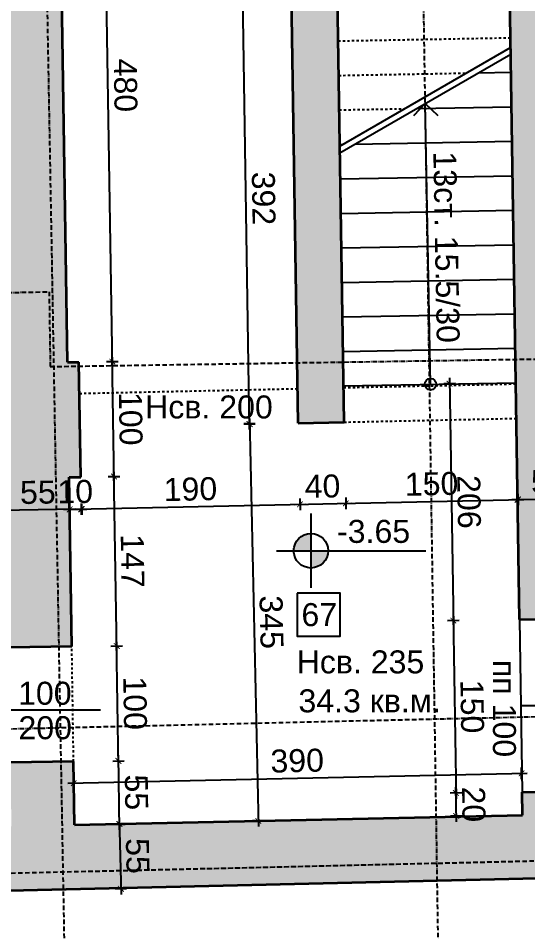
# Model space of a CAD drawing. Header units: inches. Extents: x -72385 to 39588, y -6525 to 66685.
# Drawn here: x -38198 to -37754, y 26868 to 27662 of the extents above; entities that cross this region are included whole.
import ezdxf

# ---------------------------------------------------------------- set-up
doc = ezdxf.new("R2010")
doc.units = ezdxf.units.IN
doc.header["$MEASUREMENT"] = 0
doc.linetypes.add('DashDot', pattern=[0.6, 0.4, -0.1, 0, -0.1])
doc.linetypes.add('Hidden', pattern=[0.4, 0.2, -0.2])
for name, color, linetype, lineweight in [('Изгледни линии', 253, 'Continuous', 25), ('Линия на разрез', 252, 'DashDot', 25), ('Надписи Hсв', 252, 'Continuous', 25), ('Надписи врати', 252, 'Continuous', 25), ('Надписи коти външни', 252, 'Continuous', 25), ('Надписи коти вътрешни', 252, 'Continuous', 25), ('Надписи нива', 252, 'Continuous', 25), ('Надписи номера на пом.', 252, 'Continuous', 25), ('Надписи площ', 252, 'Continuous', 25), ('Надписи прозорци', 252, 'Continuous', 25), ('Оси', 252, 'DashDot', 25), ('Пунктир', 253, 'Hidden', 25), ('Разрезни линии', 7, 'Continuous', 35), ('Щрих стени', 254, 'Continuous', 25)]:
    doc.layers.add(name, color=color, linetype=linetype, lineweight=lineweight)
doc.styles.add('Arial Regular', font='arial.ttf')
doc.styles.get("Standard").update_dxf_attribs({"font": 'arial.ttf'})
doc.dimstyles.new('Annotative', dxfattribs={"dimscale": 0, "dimtxt": 20, "dimasz": 5, "dimexe": 5, "dimexo": 5, "dimgap": 5, "dimtad": 1, "dimdec": 0, "dimzin": 0, "dimdsep": 46, "dimtxsty": 'Standard', "dimblk": 'ARCHTICK', "dimcen": 5, "dimdle": 5, "dimadec": 0, "dimazin": 0, "dimtfac": 1, "dimtdec": 0, "dimtofl": 0, "dimtmove": 0, "dimatfit": 3, "dimldrblk": 'ARCHTICK', "dimfxl": 5, "dimfxlon": 1, "dimtolj": 1, "dimtzin": 0, "dimarcsym": 1})

# ---------------------------------------------------------------- blocks, each defined once
blk = doc.blocks.new('_ArchTick')
at = {"color": 0, "linetype": 'ByBlock', "const_width": 0.15}
blk.add_lwpolyline([(-0.5, -0.5), (0.5, 0.5)], dxfattribs=at)
blk = doc.blocks.new('*D3157')
at = {"layer": 'Defpoints', "color": 0, "ltscale": 50, "transparency": 16777216}
for p in [(-38002.22, 27700.83), (-37959.92, 27701.48), (-37953.86, 27309.85)]:
    blk.add_point(p, dxfattribs=at)
at = {"layer": 'Надписи коти вътрешни', "color": 0, "lineweight": -2, "ltscale": 50, "transparency": 16777216}
for p, q in [((-37997.22, 27700.9), (-38007.22, 27700.75)), ((-37996.09, 27304.2), (-38002.3, 27705.83)), ((-37991.17, 27309.28), (-38001.17, 27309.12))]:
    blk.add_line(p, q, dxfattribs=at)
at = {"layer": 'Надписи коти вътрешни', "color": 0, "lineweight": -2, "ltscale": 50, "transparency": 16777216, "xscale": 5, "yscale": 5, "zscale": 5}
for p, rotation in [((-38002.22, 27700.83), 90.8853946640384), ((-37996.17, 27309.2), 270.8853946640384)]:
    blk.add_blockref('_ArchTick', p, dxfattribs=dict(at, rotation=rotation))
at = {"layer": 'Надписи коти вътрешни', "color": 0, "ltscale": 50, "transparency": 16777216, "insert": (-37983.98, 27505.25), "char_height": 20, "attachment_point": 5, "rotation": 270.88539}
blk.add_mtext('\\A1;392', dxfattribs=at)
blk = doc.blocks.new('*D4081')
at = {"layer": 'Defpoints', "color": 0, "ltscale": 50, "transparency": 16777216}
for p in [(-37953.86, 27309.85), (-37988.58, 26964.01), (-37946.31, 26964.93)]:
    blk.add_point(p, dxfattribs=at)
at = {"layer": 'Надписи коти вътрешни', "color": 0, "lineweight": -2, "ltscale": 50, "transparency": 16777216}
for p, q in [((-37996.24, 27313.92), (-37988.47, 26959.01)), ((-37991.13, 27309.04), (-38001.13, 27308.82)), ((-37983.58, 26964.12), (-37993.58, 26963.9))]:
    blk.add_line(p, q, dxfattribs=at)
at = {"layer": 'Надписи коти вътрешни', "color": 0, "lineweight": -2, "ltscale": 50, "transparency": 16777216, "xscale": 5, "yscale": 5, "zscale": 5}
for p, rotation in [((-37996.13, 27308.93), 91.25476928417547), ((-37988.58, 26964.01), 271.2547692841755)]:
    blk.add_blockref('_ArchTick', p, dxfattribs=dict(at, rotation=rotation))
at = {"layer": 'Надписи коти вътрешни', "color": 0, "ltscale": 50, "transparency": 16777216, "insert": (-37977.14, 27136.8), "char_height": 20, "attachment_point": 5, "rotation": 271.25477}
blk.add_mtext('\\A1;345', dxfattribs=at)
blk = doc.blocks.new('*D3161')
at = {"layer": 'Defpoints', "color": 0, "ltscale": 50, "transparency": 16777216}
for p in [(-38162.14, 27842.75), (-38123.11, 27843.36), (-38154.72, 27362.81)]:
    blk.add_point(p, dxfattribs=at)
at = {"layer": 'Надписи коти вътрешни', "color": 0, "lineweight": -2, "ltscale": 50, "transparency": 16777216}
for p, q in [((-38128.11, 27843.28), (-38118.11, 27843.44)), ((-38115.62, 27358.41), (-38123.19, 27848.36)), ((-38120.69, 27363.34), (-38110.69, 27363.49))]:
    blk.add_line(p, q, dxfattribs=at)
at = {"layer": 'Надписи коти вътрешни', "color": 0, "lineweight": -2, "ltscale": 50, "transparency": 16777216, "xscale": 5, "yscale": 5, "zscale": 5}
for p, rotation in [((-38123.11, 27843.36), 90.88539466403802), ((-38115.69, 27363.41), 270.885394664038)]:
    blk.add_blockref('_ArchTick', p, dxfattribs=dict(at, rotation=rotation))
at = {"layer": 'Надписи коти вътрешни', "color": 0, "ltscale": 50, "transparency": 16777216, "insert": (-38104.19, 27603.62), "char_height": 20, "attachment_point": 5, "rotation": 270.88539}
blk.add_mtext('\\A1;480', dxfattribs=at)
blk = doc.blocks.new('*D3162')
at = {"layer": 'Defpoints', "color": 0, "ltscale": 50, "transparency": 16777216}
for p in [(-38144.72, 27363), (-38115.69, 27363.44), (-38143.18, 27263.01)]:
    blk.add_point(p, dxfattribs=at)
at = {"layer": 'Надписи коти вътрешни', "color": 0, "lineweight": -2, "ltscale": 50, "transparency": 16777216}
for p, q in [((-38114.07, 27258.46), (-38115.77, 27368.44)), ((-38120.69, 27363.37), (-38110.69, 27363.52)), ((-38119.15, 27263.38), (-38109.15, 27263.53))]:
    blk.add_line(p, q, dxfattribs=at)
at = {"layer": 'Надписи коти вътрешни', "color": 0, "lineweight": -2, "ltscale": 50, "transparency": 16777216, "xscale": 5, "yscale": 5, "zscale": 5}
for p, rotation in [((-38115.69, 27363.44), 90.88539466403644), ((-38114.15, 27263.46), 270.8853946640364)]:
    blk.add_blockref('_ArchTick', p, dxfattribs=dict(at, rotation=rotation))
at = {"layer": 'Надписи коти вътрешни', "color": 0, "ltscale": 50, "transparency": 16777216, "insert": (-38099.71, 27313.68), "char_height": 20, "attachment_point": 5, "rotation": 270.88539}
blk.add_mtext('\\A1;100', dxfattribs=at)
blk = doc.blocks.new('*D3163')
at = {"layer": 'Defpoints', "color": 0, "ltscale": 50, "transparency": 16777216}
for p in [(-38153.18, 27262.82), (-38114.15, 27263.42), (-38150.9, 27115.49)]:
    blk.add_point(p, dxfattribs=at)
at = {"layer": 'Надписи коти вътрешни', "color": 0, "lineweight": -2, "ltscale": 50, "transparency": 16777216}
for p, q in [((-38119.15, 27263.35), (-38109.15, 27263.5)), ((-38111.79, 27111.09), (-38114.22, 27268.42)), ((-38116.87, 27116.01), (-38106.87, 27116.17))]:
    blk.add_line(p, q, dxfattribs=at)
at = {"layer": 'Надписи коти вътрешни', "color": 0, "lineweight": -2, "ltscale": 50, "transparency": 16777216, "xscale": 5, "yscale": 5, "zscale": 5}
for p, rotation in [((-38114.15, 27263.42), 90.88539466404171), ((-38111.87, 27116.09), 270.8853946640417)]:
    blk.add_blockref('_ArchTick', p, dxfattribs=dict(at, rotation=rotation))
at = {"layer": 'Надписи коти вътрешни', "color": 0, "ltscale": 50, "transparency": 16777216, "insert": (-38097.97, 27189.99), "char_height": 20, "attachment_point": 5, "rotation": 270.88539}
blk.add_mtext('\\A1;147', dxfattribs=at)
blk = doc.blocks.new('*D3164')
at = {"layer": 'Defpoints', "color": 0, "ltscale": 50, "transparency": 16777216}
for p in [(-38150.9, 27115.49), (-38111.87, 27116.09), (-38149.36, 27015.5)]:
    blk.add_point(p, dxfattribs=at)
at = {"layer": 'Надписи коти вътрешни', "color": 0, "lineweight": -2, "ltscale": 50, "transparency": 16777216}
for p, q in [((-38110.25, 27011.1), (-38111.95, 27121.09)), ((-38116.87, 27116.01), (-38106.87, 27116.17)), ((-38115.32, 27016.02), (-38105.33, 27016.18))]:
    blk.add_line(p, q, dxfattribs=at)
at = {"layer": 'Надписи коти вътрешни', "color": 0, "lineweight": -2, "ltscale": 50, "transparency": 16777216, "xscale": 5, "yscale": 5, "zscale": 5}
for p, rotation in [((-38111.87, 27116.09), 90.88539466403483), ((-38110.33, 27016.1), 270.8853946640348)]:
    blk.add_blockref('_ArchTick', p, dxfattribs=dict(at, rotation=rotation))
at = {"layer": 'Надписи коти вътрешни', "color": 0, "ltscale": 50, "transparency": 16777216, "insert": (-38095.89, 27066.33), "char_height": 20, "attachment_point": 5, "rotation": 270.88539}
blk.add_mtext('\\A1;100', dxfattribs=at)
blk = doc.blocks.new('*D3165')
at = {"layer": 'Defpoints', "color": 0, "ltscale": 50, "transparency": 16777216}
for p in [(-38110.33, 27016.1), (-38149.36, 27015.5), (-38148.51, 26960.51)]:
    blk.add_point(p, dxfattribs=at)
at = {"layer": 'Надписи коти вътрешни', "color": 0, "lineweight": -2, "ltscale": 50, "transparency": 16777216}
for p, q in [((-38115.32, 27016.02), (-38105.33, 27016.18)), ((-38109.4, 26956.11), (-38110.4, 27021.1)), ((-38114.47, 26961.03), (-38104.48, 26961.19))]:
    blk.add_line(p, q, dxfattribs=at)
at = {"layer": 'Надписи коти вътрешни', "color": 0, "lineweight": -2, "ltscale": 50, "transparency": 16777216, "xscale": 5, "yscale": 5, "zscale": 5}
for p, rotation in [((-38110.33, 27016.1), 90.88539466403519), ((-38109.48, 26961.11), 270.8853946640352)]:
    blk.add_blockref('_ArchTick', p, dxfattribs=dict(at, rotation=rotation))
at = {"layer": 'Надписи коти вътрешни', "color": 0, "ltscale": 50, "transparency": 16777216, "insert": (-38094.73, 26988.84), "char_height": 20, "attachment_point": 5, "rotation": 270.88539}
blk.add_mtext('\\A1;55', dxfattribs=at)
blk = doc.blocks.new('*D3188')
at = {"layer": 'Defpoints', "color": 0, "ltscale": 50, "transparency": 16777216}
for p in [(-37759.38, 27005.31), (-37758.59, 26969.05), (-38148.51, 26960.51)]:
    blk.add_point(p, dxfattribs=at)
at = {"layer": 'Надписи коти вътрешни', "color": 0, "lineweight": -2, "ltscale": 50, "transparency": 16777216}
for p, q in [((-37759.28, 27000.31), (-37759.49, 27010.31)), ((-38154.3, 26996.66), (-37754.39, 27005.42)), ((-38149.19, 26991.77), (-38149.41, 27001.77))]:
    blk.add_line(p, q, dxfattribs=at)
at = {"layer": 'Надписи коти вътрешни', "color": 0, "lineweight": -2, "ltscale": 50, "transparency": 16777216, "xscale": 5, "yscale": 5, "zscale": 5}
for p, rotation in [((-37759.38, 27005.31), 1.25476928417503), ((-38149.3, 26996.77), 181.254769284175)]:
    blk.add_blockref('_ArchTick', p, dxfattribs=dict(at, rotation=rotation))
at = {"layer": 'Надписи коти вътрешни', "color": 0, "ltscale": 50, "transparency": 16777216, "insert": (-37954.68, 27016.25), "char_height": 20, "attachment_point": 5, "rotation": 1.25477}
blk.add_mtext('\\A1;390', dxfattribs=at)
blk = doc.blocks.new('*D3189')
at = {"layer": 'Defpoints', "color": 0, "ltscale": 50, "transparency": 16777216}
for p in [(-37761.22, 27139.03), (-37816.43, 26988.15), (-37758.9, 26989.04)]:
    blk.add_point(p, dxfattribs=at)
at = {"layer": 'Надписи коти вътрешни', "color": 0, "lineweight": -2, "ltscale": 50, "transparency": 16777216}
for p, q in [((-37818.83, 27143.14), (-37816.36, 26983.15)), ((-37813.75, 27138.21), (-37823.75, 27138.06)), ((-37811.44, 26988.23), (-37821.43, 26988.08))]:
    blk.add_line(p, q, dxfattribs=at)
at = {"layer": 'Надписи коти вътрешни', "color": 0, "lineweight": -2, "ltscale": 50, "transparency": 16777216, "xscale": 5, "yscale": 5, "zscale": 5}
for p, rotation in [((-37818.75, 27138.14), 90.885394658138), ((-37816.43, 26988.15), 270.885394658138)]:
    blk.add_blockref('_ArchTick', p, dxfattribs=dict(at, rotation=rotation))
at = {"layer": 'Надписи коти вътрешни', "color": 0, "ltscale": 50, "transparency": 16777216, "insert": (-37802.38, 27063.38), "char_height": 20, "attachment_point": 5, "rotation": 270.88539}
blk.add_mtext('\\A1;150', dxfattribs=at)
blk = doc.blocks.new('*D3190')
at = {"layer": 'Defpoints', "color": 0, "ltscale": 50, "transparency": 16777216}
for p in [(-37816.43, 26988.15), (-37758.9, 26989.04), (-37758.59, 26969.05)]:
    blk.add_point(p, dxfattribs=at)
at = {"layer": 'Надписи коти вътрешни', "color": 0, "lineweight": -2, "ltscale": 50, "transparency": 16777216}
for p, q in [((-37816.05, 26963.16), (-37816.51, 26993.15)), ((-37811.44, 26988.23), (-37821.43, 26988.08)), ((-37811.13, 26968.23), (-37821.13, 26968.08))]:
    blk.add_line(p, q, dxfattribs=at)
at = {"layer": 'Надписи коти вътрешни', "color": 0, "lineweight": -2, "ltscale": 50, "transparency": 16777216, "xscale": 5, "yscale": 5, "zscale": 5}
for p, rotation in [((-37816.43, 26988.15), 90.88539466403769), ((-37816.13, 26968.16), 270.8853946640377)]:
    blk.add_blockref('_ArchTick', p, dxfattribs=dict(at, rotation=rotation))
at = {"layer": 'Надписи коти вътрешни', "color": 0, "ltscale": 50, "transparency": 16777216, "insert": (-37801.07, 26978.39), "char_height": 20, "attachment_point": 5, "rotation": 270.88539}
blk.add_mtext('\\A1;20', dxfattribs=at)
blk = doc.blocks.new('*D4629')
at = {"layer": 'Defpoints', "color": 0, "ltscale": 50, "transparency": 16777216}
for p in [(-37764.4, 27345.04), (-37818.75, 27138.14), (-37761.22, 27139.03)]:
    blk.add_point(p, dxfattribs=at)
at = {"layer": 'Надписи коти вътрешни', "color": 0, "lineweight": -2, "ltscale": 50, "transparency": 16777216}
for p, q in [((-37816.94, 27344.23), (-37826.94, 27344.08)), ((-37822.01, 27349.15), (-37818.68, 27133.14)), ((-37813.75, 27138.21), (-37823.75, 27138.06))]:
    blk.add_line(p, q, dxfattribs=at)
at = {"layer": 'Надписи коти вътрешни', "color": 0, "lineweight": -2, "ltscale": 50, "transparency": 16777216, "xscale": 5, "yscale": 5, "zscale": 5}
for p, rotation in [((-37821.94, 27344.15), 90.8853946640376), ((-37818.75, 27138.14), 270.8853946640376)]:
    blk.add_blockref('_ArchTick', p, dxfattribs=dict(at, rotation=rotation))
at = {"layer": 'Надписи коти вътрешни', "color": 0, "ltscale": 50, "transparency": 16777216, "insert": (-37805.14, 27241.38), "char_height": 20, "attachment_point": 5, "rotation": 270.88539}
blk.add_mtext('\\A1;206', dxfattribs=at)
blk = doc.blocks.new('*D3191')
at = {"layer": 'Defpoints', "color": 0, "ltscale": 50, "transparency": 16777216}
for p in [(-37953.86, 27309.85), (-38143.82, 27305.69), (-37952.32, 27239.25)]:
    blk.add_point(p, dxfattribs=at)
at = {"layer": 'Надписи коти вътрешни', "color": 0, "lineweight": -2, "ltscale": 50, "transparency": 16777216}
for p, q in [((-38147.28, 27234.98), (-37947.32, 27239.35)), ((-38142.39, 27240.08), (-38142.17, 27230.09)), ((-37952.43, 27244.24), (-37952.21, 27234.25))]:
    blk.add_line(p, q, dxfattribs=at)
at = {"layer": 'Надписи коти вътрешни', "color": 0, "lineweight": -2, "ltscale": 50, "transparency": 16777216, "xscale": 5, "yscale": 5, "zscale": 5}
for p, rotation in [((-37952.32, 27239.25), 1.254769284175208), ((-38142.28, 27235.08), 181.2547692841752)]:
    blk.add_blockref('_ArchTick', p, dxfattribs=dict(at, rotation=rotation))
at = {"layer": 'Надписи коти вътрешни', "color": 0, "ltscale": 50, "transparency": 16777216, "insert": (-38047.63, 27252.37), "char_height": 20, "attachment_point": 5, "rotation": 1.25477}
blk.add_mtext('\\A1;190', dxfattribs=at)
blk = doc.blocks.new('*D4630')
at = {"layer": 'Defpoints', "color": 0, "ltscale": 50, "transparency": 16777216}
for p in [(-38153.18, 27262.82), (-38143.18, 27262.98), (-38142.75, 27235.05)]:
    blk.add_point(p, dxfattribs=at)
at = {"layer": 'Надписи коти вътрешни', "color": 0, "lineweight": -2, "ltscale": 50, "transparency": 16777216}
for p, q in [((-38152.82, 27239.89), (-38152.67, 27229.89)), ((-38142.82, 27240.04), (-38142.67, 27230.05)), ((-38157.74, 27234.81), (-38137.75, 27235.12))]:
    blk.add_line(p, q, dxfattribs=at)
at = {"layer": 'Надписи коти вътрешни', "color": 0, "lineweight": -2, "ltscale": 50, "transparency": 16777216, "xscale": 5, "yscale": 5, "zscale": 5}
for p, rotation in [((-38152.75, 27234.89), 180.8853946640374), ((-38142.75, 27235.05), 0.8853946640374548)]:
    blk.add_blockref('_ArchTick', p, dxfattribs=dict(at, rotation=rotation))
at = {"layer": 'Надписи коти вътрешни', "color": 0, "ltscale": 50, "transparency": 16777216, "insert": (-38147.98, 27250.18), "char_height": 20, "attachment_point": 5, "rotation": 0.88539}
blk.add_mtext('\\A1;10', dxfattribs=at)
blk = doc.blocks.new('*D3192')
at = {"layer": 'Defpoints', "color": 0, "ltscale": 50, "transparency": 16777216}
for p in [(-37953.86, 27309.85), (-37913.87, 27310.73), (-37912.33, 27240.12)]:
    blk.add_point(p, dxfattribs=at)
at = {"layer": 'Надписи коти вътрешни', "color": 0, "lineweight": -2, "ltscale": 50, "transparency": 16777216}
for p, q in [((-37957.32, 27239.14), (-37907.33, 27240.23)), ((-37952.43, 27244.24), (-37952.21, 27234.25)), ((-37912.44, 27245.12), (-37912.22, 27235.12))]:
    blk.add_line(p, q, dxfattribs=at)
at = {"layer": 'Надписи коти вътрешни', "color": 0, "lineweight": -2, "ltscale": 50, "transparency": 16777216, "xscale": 5, "yscale": 5, "zscale": 5}
for p, rotation in [((-37952.32, 27239.25), 181.2547692841773), ((-37912.33, 27240.12), 1.25476928417732)]:
    blk.add_blockref('_ArchTick', p, dxfattribs=dict(at, rotation=rotation))
at = {"layer": 'Надписи коти вътрешни', "color": 0, "ltscale": 50, "transparency": 16777216, "insert": (-37932.66, 27254.89), "char_height": 20, "attachment_point": 5, "rotation": 1.25477}
blk.add_mtext('\\A1;40', dxfattribs=at)
blk = doc.blocks.new('*D3193')
at = {"layer": 'Defpoints', "color": 0, "ltscale": 50, "transparency": 16777216}
for p in [(-37913.87, 27310.73), (-37763.91, 27314.01), (-37762.36, 27243.41)]:
    blk.add_point(p, dxfattribs=at)
at = {"layer": 'Надписи коти вътрешни', "color": 0, "lineweight": -2, "ltscale": 50, "transparency": 16777216}
for p, q in [((-37762.47, 27248.4), (-37762.25, 27238.41)), ((-37917.33, 27240.01), (-37757.36, 27243.52)), ((-37912.44, 27245.12), (-37912.22, 27235.12))]:
    blk.add_line(p, q, dxfattribs=at)
at = {"layer": 'Надписи коти вътрешни', "color": 0, "lineweight": -2, "ltscale": 50, "transparency": 16777216, "xscale": 5, "yscale": 5, "zscale": 5}
for p, rotation in [((-37762.36, 27243.41), 1.254769284174763), ((-37912.33, 27240.12), 181.2547692841748)]:
    blk.add_blockref('_ArchTick', p, dxfattribs=dict(at, rotation=rotation))
at = {"layer": 'Надписи коти вътрешни', "color": 0, "ltscale": 50, "transparency": 16777216, "insert": (-37837.68, 27256.97), "char_height": 20, "attachment_point": 5, "rotation": 1.25477}
blk.add_mtext('\\A1;150', dxfattribs=at)
blk = doc.blocks.new('*D6926')
at = {"layer": 'Defpoints', "color": 0, "ltscale": 10, "transparency": 16777216}
for p in [(-38158.71, 26919.53), (-38728.57, 26906.38), (-38151.8, 26619.72)]:
    blk.add_point(p, dxfattribs=at)
at = {"layer": 'Надписи коти външни', "color": 0, "lineweight": -2, "ltscale": 10, "transparency": 16777216}
for p, q in [((-38726.65, 26606.46), (-38146.8, 26619.84)), ((-38151.91, 26624.72), (-38151.68, 26614.72)), ((-38721.77, 26611.57), (-38721.54, 26601.57))]:
    blk.add_line(p, q, dxfattribs=at)
at = {"layer": 'Надписи коти външни', "color": 0, "lineweight": -2, "ltscale": 10, "transparency": 16777216, "xscale": 5, "yscale": 5, "zscale": 5}
for p, rotation in [((-38151.8, 26619.72), 1.322026302149721), ((-38721.65, 26606.57), 181.3220263021497)]:
    blk.add_blockref('_ArchTick', p, dxfattribs=dict(at, rotation=rotation))
at = {"layer": 'Надписи коти външни', "color": 0, "ltscale": 10, "transparency": 16777216, "insert": (-38437.07, 26628.35), "char_height": 20, "attachment_point": 5, "rotation": 1.32203}
blk.add_mtext('\\A1;570', dxfattribs=at)
blk = doc.blocks.new('*D6929')
at = {"layer": 'Defpoints', "color": 0, "ltscale": 10, "transparency": 16777216}
for p in [(-37728.83, 26929.67), (-38158.71, 26919.53), (-37721.75, 26629.74)]:
    blk.add_point(p, dxfattribs=at)
at = {"layer": 'Надписи коти външни', "color": 0, "lineweight": -2, "ltscale": 10, "transparency": 16777216}
for p, q in [((-37721.87, 26634.73), (-37721.63, 26624.74)), ((-38156.64, 26619.48), (-37716.75, 26629.85)), ((-38151.76, 26624.59), (-38151.52, 26614.6))]:
    blk.add_line(p, q, dxfattribs=at)
at = {"layer": 'Надписи коти външни', "color": 0, "lineweight": -2, "ltscale": 10, "transparency": 16777216, "xscale": 5, "yscale": 5, "zscale": 5}
for p, rotation in [((-37721.75, 26629.74), 1.351493649522323), ((-38151.64, 26619.59), 181.3514936495223)]:
    blk.add_blockref('_ArchTick', p, dxfattribs=dict(at, rotation=rotation))
at = {"layer": 'Надписи коти външни', "color": 0, "ltscale": 10, "transparency": 16777216, "insert": (-37937.05, 26639.88), "char_height": 20, "attachment_point": 5, "rotation": 1.35149}
blk.add_mtext('\\A1;430', dxfattribs=at)
blk = doc.blocks.new('*D6934')
at = {"layer": 'Defpoints', "color": 0, "ltscale": 10, "transparency": 16777216}
for p in [(-37702.75, 26915.28), (-39730.38, 26868.05), (-37694.95, 26580.35)]:
    blk.add_point(p, dxfattribs=at)
at = {"layer": 'Надписи коти външни', "color": 0, "lineweight": -2, "ltscale": 10, "transparency": 16777216}
for p, q in [((-39727.57, 26533.01), (-37689.95, 26580.47)), ((-37695.07, 26585.35), (-37694.84, 26575.35)), ((-39722.69, 26538.12), (-39722.46, 26528.13))]:
    blk.add_line(p, q, dxfattribs=at)
at = {"layer": 'Надписи коти външни', "color": 0, "lineweight": -2, "ltscale": 10, "transparency": 16777216, "xscale": 5, "yscale": 5, "zscale": 5}
for p, rotation in [((-37694.95, 26580.35), 1.334307369542505), ((-39722.57, 26533.12), 181.3343073695425)]:
    blk.add_blockref('_ArchTick', p, dxfattribs=dict(at, rotation=rotation))
at = {"layer": 'Надписи коти външни', "color": 0, "ltscale": 10, "transparency": 16777216, "insert": (-38709.12, 26571.95), "char_height": 20, "attachment_point": 5, "rotation": 1.33431}
blk.add_mtext('\\A1;2025', dxfattribs=at)
blk = doc.blocks.new('*D7286')
at = {"layer": 'Defpoints', "color": 0, "ltscale": 10, "transparency": 16777216}
for p in [(-37707.84, 27244.28), (-37762.56, 27225.58), (-37707.56, 27226.43)]:
    blk.add_point(p, dxfattribs=at)
at = {"layer": 'Надписи коти вътрешни', "color": 0, "lineweight": -2, "ltscale": 10, "transparency": 16777216}
for p, q in [((-37762.75, 27238.43), (-37762.91, 27248.43)), ((-37707.76, 27239.28), (-37707.91, 27249.28)), ((-37767.83, 27243.35), (-37702.84, 27244.36))]:
    blk.add_line(p, q, dxfattribs=at)
at = {"layer": 'Надписи коти вътрешни', "color": 0, "lineweight": -2, "ltscale": 10, "transparency": 16777216, "xscale": 5, "yscale": 5, "zscale": 5}
for p, rotation in [((-37762.83, 27243.43), 180.8853946640391), ((-37707.84, 27244.28), 0.8853946640390961)]:
    blk.add_blockref('_ArchTick', p, dxfattribs=dict(at, rotation=rotation))
at = {"layer": 'Надписи коти вътрешни', "color": 0, "ltscale": 10, "transparency": 16777216, "insert": (-37735.57, 27259.02), "char_height": 20, "attachment_point": 5, "rotation": 0.88539}
blk.add_mtext('\\A1;55', dxfattribs=at)
blk = doc.blocks.new('*D7287')
at = {"layer": 'Defpoints', "color": 0, "ltscale": 10, "transparency": 16777216}
for p in [(-38207.74, 27234.04), (-38207.66, 27229.04), (-38152.67, 27229.89)]:
    blk.add_point(p, dxfattribs=at)
at = {"layer": 'Надписи коти вътрешни', "color": 0, "lineweight": -2, "ltscale": 10, "transparency": 16777216}
for p, q in [((-38207.74, 27234.04), (-38207.82, 27239.04)), ((-38152.75, 27234.89), (-38152.82, 27239.89)), ((-38147.75, 27234.97), (-38212.74, 27233.96))]:
    blk.add_line(p, q, dxfattribs=at)
at = {"layer": 'Надписи коти вътрешни', "color": 0, "lineweight": -2, "ltscale": 10, "transparency": 16777216, "xscale": 5, "yscale": 5, "zscale": 5}
for p, rotation in [((-38207.74, 27234.04), 180.8853946640314), ((-38152.75, 27234.89), 0.8853946640314979)]:
    blk.add_blockref('_ArchTick', p, dxfattribs=dict(at, rotation=rotation))
at = {"layer": 'Надписи коти вътрешни', "color": 0, "ltscale": 10, "transparency": 16777216, "insert": (-38180.48, 27249.63), "char_height": 20, "attachment_point": 5, "rotation": 0.88539}
blk.add_mtext('\\A1;55', dxfattribs=at)
blk = doc.blocks.new('*D7291')
at = {"layer": 'Defpoints', "color": 0, "ltscale": 10, "transparency": 16777216}
for p in [(-38047.17, 26962.81), (-38108.16, 26904.9), (-38045.85, 26906.35)]:
    blk.add_point(p, dxfattribs=at)
at = {"layer": 'Надписи коти вътрешни', "color": 0, "lineweight": -2, "ltscale": 10, "transparency": 16777216}
for p, q in [((-38104.48, 26961.48), (-38114.48, 26961.24)), ((-38109.6, 26966.36), (-38108.05, 26899.9)), ((-38103.17, 26905.02), (-38113.16, 26904.79))]:
    blk.add_line(p, q, dxfattribs=at)
at = {"layer": 'Надписи коти вътрешни', "color": 0, "lineweight": -2, "ltscale": 10, "transparency": 16777216, "xscale": 5, "yscale": 5, "zscale": 5}
for p, rotation in [((-38109.48, 26961.36), 91.33372640382807), ((-38108.16, 26904.9), 271.3337264038281)]:
    blk.add_blockref('_ArchTick', p, dxfattribs=dict(at, rotation=rotation))
at = {"layer": 'Надписи коти вътрешни', "color": 0, "ltscale": 10, "transparency": 16777216, "insert": (-38093.66, 26933.48), "char_height": 20, "attachment_point": 5, "rotation": 271.33373}
blk.add_mtext('\\A1;55', dxfattribs=at)

msp = doc.modelspace()

# ---------------------------------------------------------------- hatches: boundary and pattern name
at = {"layer": 'Надписи нива', "ltscale": 50}
h = msp.add_hatch(color=256, dxfattribs=at)
h.dxf.hatch_style = 1
h.paths.add_polyline_path([(-37942.75, 27183.88, 0.414214), (-37927.75, 27198.88), (-37942.75, 27198.88)])
h.paths.add_polyline_path([(-37942.75, 27198.88), (-37942.75, 27213.88, 0.414214), (-37957.75, 27198.88)])
at = {"layer": 'Щрих стени', "ltscale": 10}
h = msp.add_hatch(color=256, dxfattribs=at)
h.dxf.hatch_style = 1
h.paths.add_polyline_path([(-38915.52, 27213.68), (-39678.47, 27199.54), (-39684.22, 27814.53), (-39372.16, 27820.32), (-39373.18, 27875.31), (-39739.73, 27868.51), (-39730.38, 26868.05), (-37702.75, 26915.26), (-37703.91, 26989.89), (-37758.9, 26989.04), (-37758.59, 26969.05), (-38148.51, 26960.51), (-38149.36, 27015.5), (-38204.35, 27014.65), (-38203.49, 26959.3), (-38717.06, 26948.05), (-38717.7, 27003.05), (-38772.69, 27002.41), (-38772.05, 26946.85), (-39675.92, 26927.05), (-39677.96, 27144.54), (-38914.5, 27158.69)])
h.paths.add_polyline_path([(-39083.23, 27880.68), (-39223.21, 27878.09), (-39222.19, 27823.1), (-39082.21, 27825.69)])
h.paths.add_polyline_path([(-37772.2, 27849.99), (-37761.22, 27139.03), (-37706.22, 27139.88), (-37718.06, 27906), (-38933.26, 27883.47), (-38932.24, 27828.47), (-38782.26, 27831.26), (-38779.44, 27586.27), (-38724.44, 27587.29), (-38727.27, 27832.28), (-38217.13, 27841.74), (-38209.71, 27361.79), (-38219.71, 27361.6), (-38218.17, 27261.62), (-38208.17, 27261.8), (-38207.63, 27226.8), (-38257.62, 27225.88), (-38256.6, 27170.88), (-38206.78, 27171.81), (-38205.89, 27114.64), (-38150.9, 27115.49), (-38153.18, 27262.82), (-38143.18, 27263.01), (-38144.72, 27363), (-38154.72, 27362.81), (-38162.14, 27842.75)])
h.paths.add_polyline_path([(-38723.4, 27497.29), (-38778.4, 27496.27), (-38775.16, 27216.28), (-38815.54, 27215.53), (-38814.52, 27160.54), (-38774.53, 27161.28), (-38773.85, 27102.41), (-38718.85, 27103.04), (-38719.54, 27162.3), (-38356.58, 27169.03), (-38357.6, 27224.02), (-38720.17, 27217.3)], flags=17)
h = msp.add_hatch(color=256, dxfattribs=at)
h.dxf.hatch_style = 1
h.paths.add_polyline_path([(-38447.75, 27442.39), (-38482.75, 27441.74), (-38482.28, 27401.74), (-38447.29, 27402.39)])
h.paths.add_polyline_path([(-37919.92, 27702.22), (-37959.92, 27701.48), (-37953.86, 27309.85), (-37913.87, 27310.73)])

# ---------------------------------------------------------------- linework, layer by layer
at = {"layer": 'Изгледни линии', "ltscale": 50}
for p, q in [((-37917.58, 27550.61), (-37768.89, 27636.45)), ((-37917.49, 27544.88), (-37768.8, 27630.73)), ((-37796.94, 27614.49), (-37768.56, 27615.01)), ((-37850.63, 27583.49), (-37768.11, 27585.02)), ((-37904.33, 27552.48), (-37767.65, 27555.02)), ((-37917.14, 27522.24), (-37767.18, 27525.02)), ((-37916.68, 27492.25), (-37766.72, 27495.03)), ((-37916.22, 27462.25), (-37766.26, 27465.03)), ((-37915.75, 27432.25), (-37765.79, 27435.03)), ((-37915.29, 27402.26), (-37765.33, 27405.04)), ((-37914.82, 27372.26), (-37764.86, 27375.04)), ((-37914.36, 27342.26), (-37764.4, 27345.04)), ((-37761.22, 27139.03), (-37758.9, 26989.04))]:
    msp.add_line(p, q, dxfattribs=at)
at = {"layer": 'Линия на разрез', "ltscale": 10}
for p, q in [((-37830.54, 26771.24), (-37849.43, 27993.1)), ((-41831.01, 26959.59), (-37554.14, 27059.17))]:
    msp.add_line(p, q, dxfattribs=at)
at = {"layer": 'Надписи врати', "ltscale": 50}
msp.add_line((-38226.04, 27060.46), (-38126.04, 27060.46), dxfattribs=at)
at = {"layer": 'Надписи нива', "ltscale": 50}
for p, q in [((-37843.15, 27587.81), (-37853.55, 27577.01)), ((-37838.63, 27343.67), (-37843.16, 27587.8)), ((-37843.15, 27587.81), (-37832.35, 27577.4)), ((-37942.75, 27231.2), (-37942.75, 27166.69)), ((-37972.75, 27198.88), (-37842.75, 27198.88))]:
    msp.add_line(p, q, dxfattribs=at)
for centre, radius in [((-37838.63, 27343.67), 5), ((-37942.75, 27198.88), 15)]:
    msp.add_circle(centre, radius, dxfattribs=at)
at = {"layer": 'Надписи номера на пом.', "ltscale": 50}
msp.add_lwpolyline([(-37954.83, 27162.03), (-37954.83, 27124.53), (-37917.33, 27124.53), (-37917.33, 27162.03)], close=True, dxfattribs=at)
at = {"layer": 'Надписи прозорци', "ltscale": 50}
msp.add_line((-37760.06, 27064.42), (-37652.14, 27064.42), dxfattribs=at)
at = {"layer": 'Оси', "ltscale": 10}
for p, q in [((-38183.41, 28274.93), (-38151.43, 26519.71)), ((-40088.22, 26874.72), (-37328.93, 26938.96))]:
    msp.add_line(p, q, dxfattribs=at)
msp.add_lwpolyline([(-40093.5, 27164.5), (-38734.82, 27187), (-38737.42, 27412.39), (-38170.67, 27424.13), (-38169.67, 27359.05), (-37336.82, 27371.92)], dxfattribs=at)
at = {"layer": 'Пунктир', "ltscale": 10}
for p, q in [((-37919, 27642.23), (-37769.02, 27645.01)), ((-37918.53, 27612.23), (-37807.27, 27614.29)), ((-37918.07, 27582.24), (-37860.96, 27583.29)), ((-37917.61, 27552.24), (-37914.66, 27552.29)), ((-37914.34, 27340.72), (-37764.37, 27344.01)), ((-38144.29, 27335.69), (-37954.33, 27339.85)), ((-37913.87, 27310.73), (-37763.91, 27314.01)), ((-38149.36, 27015.5), (-38150.9, 27115.49))]:
    msp.add_line(p, q, dxfattribs=at)
at = {"layer": 'Разрезни линии', "ltscale": 50}
for p, q in [((-37761.22, 27139.03), (-37772.2, 27849.99)), ((-38154.72, 27362.81), (-38162.14, 27842.75)), ((-37953.86, 27309.85), (-37959.92, 27701.48)), ((-37913.87, 27310.73), (-37919.92, 27702.22)), ((-38154.72, 27362.81), (-38144.72, 27363)), ((-38143.18, 27263.01), (-38144.72, 27363)), ((-37953.86, 27309.85), (-37913.87, 27310.73)), ((-38153.18, 27262.82), (-38143.18, 27263.01)), ((-38150.9, 27115.49), (-38153.18, 27262.82)), ((-37761.22, 27139.03), (-37706.22, 27139.88)), ((-38150.9, 27115.49), (-38205.89, 27114.64)), ((-38149.36, 27015.5), (-38204.35, 27014.65)), ((-38148.51, 26960.51), (-38149.36, 27015.5)), ((-37758.9, 26989.04), (-37703.91, 26989.89)), ((-37758.59, 26969.05), (-37758.9, 26989.04)), ((-38148.51, 26960.51), (-37758.59, 26969.05)), ((-39730.38, 26868.05), (-37702.75, 26915.26))]:
    msp.add_line(p, q, dxfattribs=at)

# ---------------------------------------------------------------- texts
at = {"layer": 'Надписи Hсв', "ltscale": 100, "char_height": 20, "width": 180.4891, "attachment_point": 1, "style": 'Arial Regular'}
for s, insert in [('Hсв. 200', (-38087.05, 27333.92)), ('Hсв. 235', (-37955.14, 27112.22))]:
    msp.add_mtext(s, dxfattribs=dict(at, insert=insert))
at = {"layer": 'Надписи врати', "ltscale": 100, "char_height": 20, "width": 180.4891, "attachment_point": 1, "style": 'Arial Regular'}
for s, insert in [('100', (-38197.69, 27084.97)), ('200', (-38197.37, 27054.97))]:
    msp.add_mtext(s, dxfattribs=dict(at, insert=insert))
at = {"layer": 'Надписи нива', "ltscale": 100, "insert": (-37816.18, 27546.36), "char_height": 20, "width": 180.4891, "attachment_point": 1, "rotation": 271.05387, "style": 'Arial Regular'}
msp.add_mtext('13ст. 15.5/30', dxfattribs=at)
at = {"layer": 'Надписи нива', "ltscale": 100, "insert": (-37919.99, 27225.72), "char_height": 20, "width": 180.4891, "attachment_point": 1, "style": 'Arial Regular'}
msp.add_mtext('-3.65', dxfattribs=at)
at = {"layer": 'Надписи номера на пом.', "ltscale": 100, "insert": (-38025.68, 27153.34), "char_height": 20, "width": 180.4891, "attachment_point": 1, "style": 'Arial Regular'}
msp.add_mtext('\\pxqc;67', dxfattribs=at)
at = {"layer": 'Надписи площ', "ltscale": 100, "insert": (-37953.58, 27078.37), "char_height": 20, "width": 180.4891, "attachment_point": 1, "style": 'Arial Regular'}
msp.add_mtext('34.3 кв.м.', dxfattribs=at)
at = {"layer": 'Надписи прозорци', "ltscale": 100, "insert": (-37764.22, 27104.01), "char_height": 20, "width": 180.4891, "attachment_point": 1, "rotation": 270, "style": 'Arial Regular'}
msp.add_mtext('пп 100', dxfattribs=at)

# ---------------------------------------------------------------- dimensions: what is measured, and where the dimension line sits
at = {"layer": 'Надписи коти външни', "ltscale": 10}
for p1, p2, distance, picture, middle in [((-38158.71, 26919.53), (-37728.83, 26929.67), -300.02, '*D6929', (-37937.05, 26639.88)), ((-38728.57, 26906.38), (-38158.71, 26919.53), -299.88, '*D6926', (-38437.07, 26628.35))]:
    dim = msp.add_aligned_dim(p1=p1, p2=p2, distance=distance, dimstyle='Annotative', override={"dimscale": 0, "dimtix": 0, "dimtofl": 0, "dimtmove": 0, "dimatfit": 3}, dxfattribs=at)
    dim.commit()
    dim.dimension.update_dxf_attribs({"geometry": picture, "text_midpoint": middle})
dim = msp.add_aligned_dim(p1=(-39730.38, 26868.05), p2=(-37702.75, 26915.28), distance=-335.01, text='2025', dimstyle='Annotative', override={"dimscale": 0, "dimtix": 0, "dimtofl": 0, "dimtmove": 0, "dimatfit": 3}, dxfattribs=at)
dim.commit()
dim.dimension.update_dxf_attribs({"geometry": '*D6934', "text_midpoint": (-38709.12, 26571.95)})
at = {"layer": 'Надписи коти вътрешни', "ltscale": 50}
for p1, p2, distance, picture, middle in [((-38154.72, 27362.81), (-38162.14, 27842.75), -39.03, '*D3161', (-38104.19, 27603.62)), ((-37953.86, 27309.85), (-37959.92, 27701.48), 42.31, '*D3157', (-37983.98, 27505.25)), ((-38143.18, 27263.01), (-38144.72, 27363), -29.03, '*D3162', (-38099.71, 27313.68)), ((-37764.4, 27345.04), (-37761.22, 27139.03), -57.54, '*D4629', (-37805.14, 27241.38)), ((-38143.82, 27305.69), (-37953.86, 27309.85), -70.62, '*D3191', (-38047.63, 27252.37)), ((-37953.86, 27309.85), (-37946.31, 26964.93), -42.28, '*D4081', (-37977.14, 27136.8)), ((-37953.86, 27309.85), (-37913.87, 27310.73), -70.62, '*D3192', (-37932.66, 27254.89)), ((-37913.87, 27310.73), (-37763.91, 27314.01), -70.62, '*D3193', (-37837.68, 27256.97)), ((-38150.9, 27115.49), (-38153.18, 27262.82), -39.03, '*D3163', (-38097.97, 27189.99)), ((-37761.22, 27139.03), (-37758.9, 26989.04), -57.54, '*D3189', (-37802.38, 27063.38)), ((-38149.36, 27015.5), (-38150.9, 27115.49), -39.03, '*D3164', (-38095.89, 27066.33)), ((-38148.51, 26960.51), (-37758.59, 26969.05), 36.27, '*D3188', (-37954.68, 27016.25)), ((-38148.51, 26960.51), (-38149.36, 27015.5), -39.03, '*D3165', (-38094.73, 26988.84))]:
    dim = msp.add_aligned_dim(p1=p1, p2=p2, distance=distance, dimstyle='Annotative', override={"dimscale": 0, "dimtix": 0, "dimtofl": 0, "dimtmove": 0, "dimatfit": 3}, dxfattribs=at)
    dim.commit()
    dim.dimension.update_dxf_attribs({"geometry": picture, "text_midpoint": middle})
at = {"layer": 'Надписи коти вътрешни', "ltscale": 10}
for p1, p2, distance, picture, middle in [((-37762.56, 27225.58), (-37707.56, 27226.43), 17.86, '*D7286', (-37735.57, 27259.02)), ((-38152.67, 27229.89), (-38207.66, 27229.04), -5, '*D7287', (-38180.48, 27249.63))]:
    dim = msp.add_aligned_dim(p1=p1, p2=p2, distance=distance, dimstyle='Annotative', override={"dimscale": 0, "dimtix": 0, "dimtofl": 0, "dimtmove": 0, "dimatfit": 3}, dxfattribs=at)
    dim.commit()
    dim.dimension.update_dxf_attribs({"geometry": picture, "text_midpoint": middle})
at = {"layer": 'Надписи коти вътрешни', "ltscale": 50}
for base, p1, p2, angle, picture, middle in [((-38142.75, 27235.05), (-38153.18, 27262.82), (-38143.18, 27262.98), 0.88539, '*D4630', (-38147.75, 27234.97)), ((-37816.43, 26988.15), (-37758.59, 26969.05), (-37758.9, 26989.04), 90.88539, '*D3190', (-37816.28, 26978.16))]:
    dim = msp.add_linear_dim(base=base, p1=p1, p2=p2, angle=angle, dimstyle='Annotative', override={"dimscale": 0, "dimtix": 0, "dimtofl": 0, "dimtmove": 0, "dimatfit": 3}, dxfattribs=at)
    dim.commit()
    dim.dimension.update_dxf_attribs({"geometry": picture, "text_midpoint": middle, "dimtype": 129})
at = {"layer": 'Надписи коти вътрешни', "ltscale": 10}
dim = msp.add_aligned_dim(p1=(-38047.17, 26962.81), p2=(-38045.85, 26906.35), distance=-62.33, text='55', dimstyle='Annotative', override={"dimscale": 0, "dimtix": 0, "dimtofl": 0, "dimtmove": 0, "dimatfit": 3}, dxfattribs=at)
dim.commit()
dim.dimension.update_dxf_attribs({"geometry": '*D7291', "text_midpoint": (-38093.66, 26933.48)})

doc.saveas('drawing.dxf')
